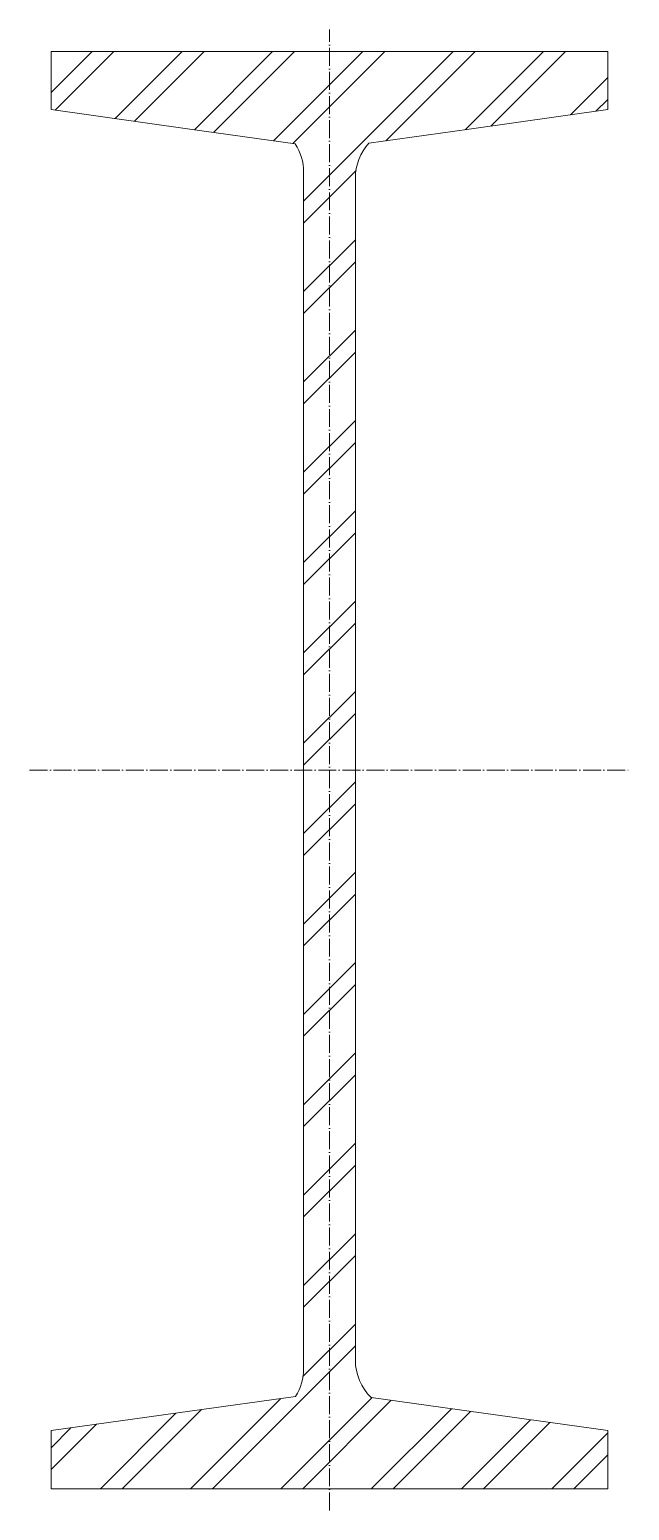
# Model space of a CAD drawing. Header units: metres. Extents: x -83 to 84, y -165 to 247.
import ezdxf

# ---------------------------------------------------------------- set-up
doc = ezdxf.new("R2010")
doc.units = ezdxf.units.M
doc.linetypes.add('MV_hartlijn_staal', pattern=[6.6, 5, -0.8, 0, -0.8])
doc.layers.add('A-DETL-GENF', color=92, linetype='Continuous', lineweight=18)

# ---------------------------------------------------------------- blocks, each defined once
blk = doc.blocks.new('28 Staalprofielen NP-profiel - NP 40-4448313-00_0 Basismaterialen')
at = {"layer": 'A-DETL-GENF', "lineweight": 13}
h = blk.add_hatch(dxfattribs=at)
h.set_pattern_fill('FP_485', color=256, style=0, pattern_type=2)
h.set_pattern_definition([(225, (839.778, -1197.974), (12.57236, -12.57236), []), (225, (839.778, -1217.024), (12.57236, -12.57236), [])])
h.paths.add_polyline_path([(-77.5, 240.68), (-77.5, 224.49), (-9.53, 214.97), (-8.25, 212.52), (-7.47, 209.87), (-7.2, 207.12), (-7.2, -125.88), (-7.46, -128.58), (-8.21, -131.18), (-9.44, -133.6), (-77.5, -143.13), (-77.5, -159.32), (77.5, -159.32), (77.5, -143.13), (11.63, -133.9), (9.75, -131.7), (8.35, -129.16), (7.49, -126.4), (7.2, -123.52), (7.2, 205.44), (7.64, 208.97), (8.93, 212.28), (10.99, 215.18), (77.5, 224.49), (77.5, 240.68)])
at = {"layer": 'A-DETL-GENF', "linetype": 'MV_hartlijn_staal', "lineweight": 13}
for p, q in [((0, -165.32), (0, 246.77)), ((-83.5, 40.66), (83.5, 40.66))]:
    blk.add_line(p, q, dxfattribs=at)
at = {"layer": 'A-DETL-GENF'}
for p, q in [((77.5, 240.68), (-77.5, 240.68)), ((-77.5, 240.68), (-77.5, 224.49)), ((77.5, 240.68), (-77.5, 240.68)), ((-77.5, 240.68), (-77.5, 224.49)), ((77.5, 224.49), (77.5, 240.68)), ((77.5, 240.68), (77.5, 224.49)), ((-77.5, 224.49), (-38.88, 219.08)), ((-77.5, 224.49), (-38.88, 219.08)), ((38.88, 219.08), (77.5, 224.49)), ((77.5, 224.49), (38.88, 219.08)), ((-38.88, 219.08), (-9.53, 214.97)), ((-38.88, 219.08), (-9.53, 214.97)), ((10.99, 215.18), (38.88, 219.08)), ((38.88, 219.08), (10.99, 215.18)), ((-7.2, 207.12), (-7.2, -125.88)), ((-7.2, -125.88), (-7.2, 207.12)), ((7.2, -123.52), (7.2, 205.44)), ((7.2, -123.52), (7.2, 205.44)), ((-9.44, -133.6), (-38.88, -137.72)), ((-38.88, -137.72), (-9.44, -133.6)), ((38.88, -137.72), (11.63, -133.9)), ((38.88, -137.72), (11.63, -133.9)), ((-38.88, -137.72), (-77.5, -143.13)), ((-77.5, -143.13), (-38.88, -137.72)), ((77.5, -143.13), (38.88, -137.72)), ((77.5, -143.13), (38.88, -137.72)), ((-77.5, -143.13), (-77.5, -159.32)), ((-77.5, -159.32), (-77.5, -143.13)), ((77.5, -159.32), (77.5, -143.13)), ((77.5, -159.32), (77.5, -143.13)), ((-77.5, -159.32), (77.5, -159.32)), ((77.5, -159.32), (-77.5, -159.32))]:
    blk.add_line(p, q, dxfattribs=at)
for centre, start, end in [((-21.6, 207.12), 0, 33.0547), ((-21.6, 207.12), 360, 33.0547), ((21.6, 205.44), 137.4321, 180), ((21.6, 205.44), 137.4321, 180), ((21.6, -123.52), 180, 226.1572), ((21.6, -123.52), 180, 226.1572), ((-21.6, -125.88), 327.5913, 360), ((-21.6, -125.88), 327.5913, 0)]:
    blk.add_arc(centre, 14.4, start, end, dxfattribs=at)

msp = doc.modelspace()

# ---------------------------------------------------------------- block references
msp.add_blockref('28 Staalprofielen NP-profiel - NP 40-4448313-00_0 Basismaterialen', (0, 0))

doc.saveas('drawing.dxf')
